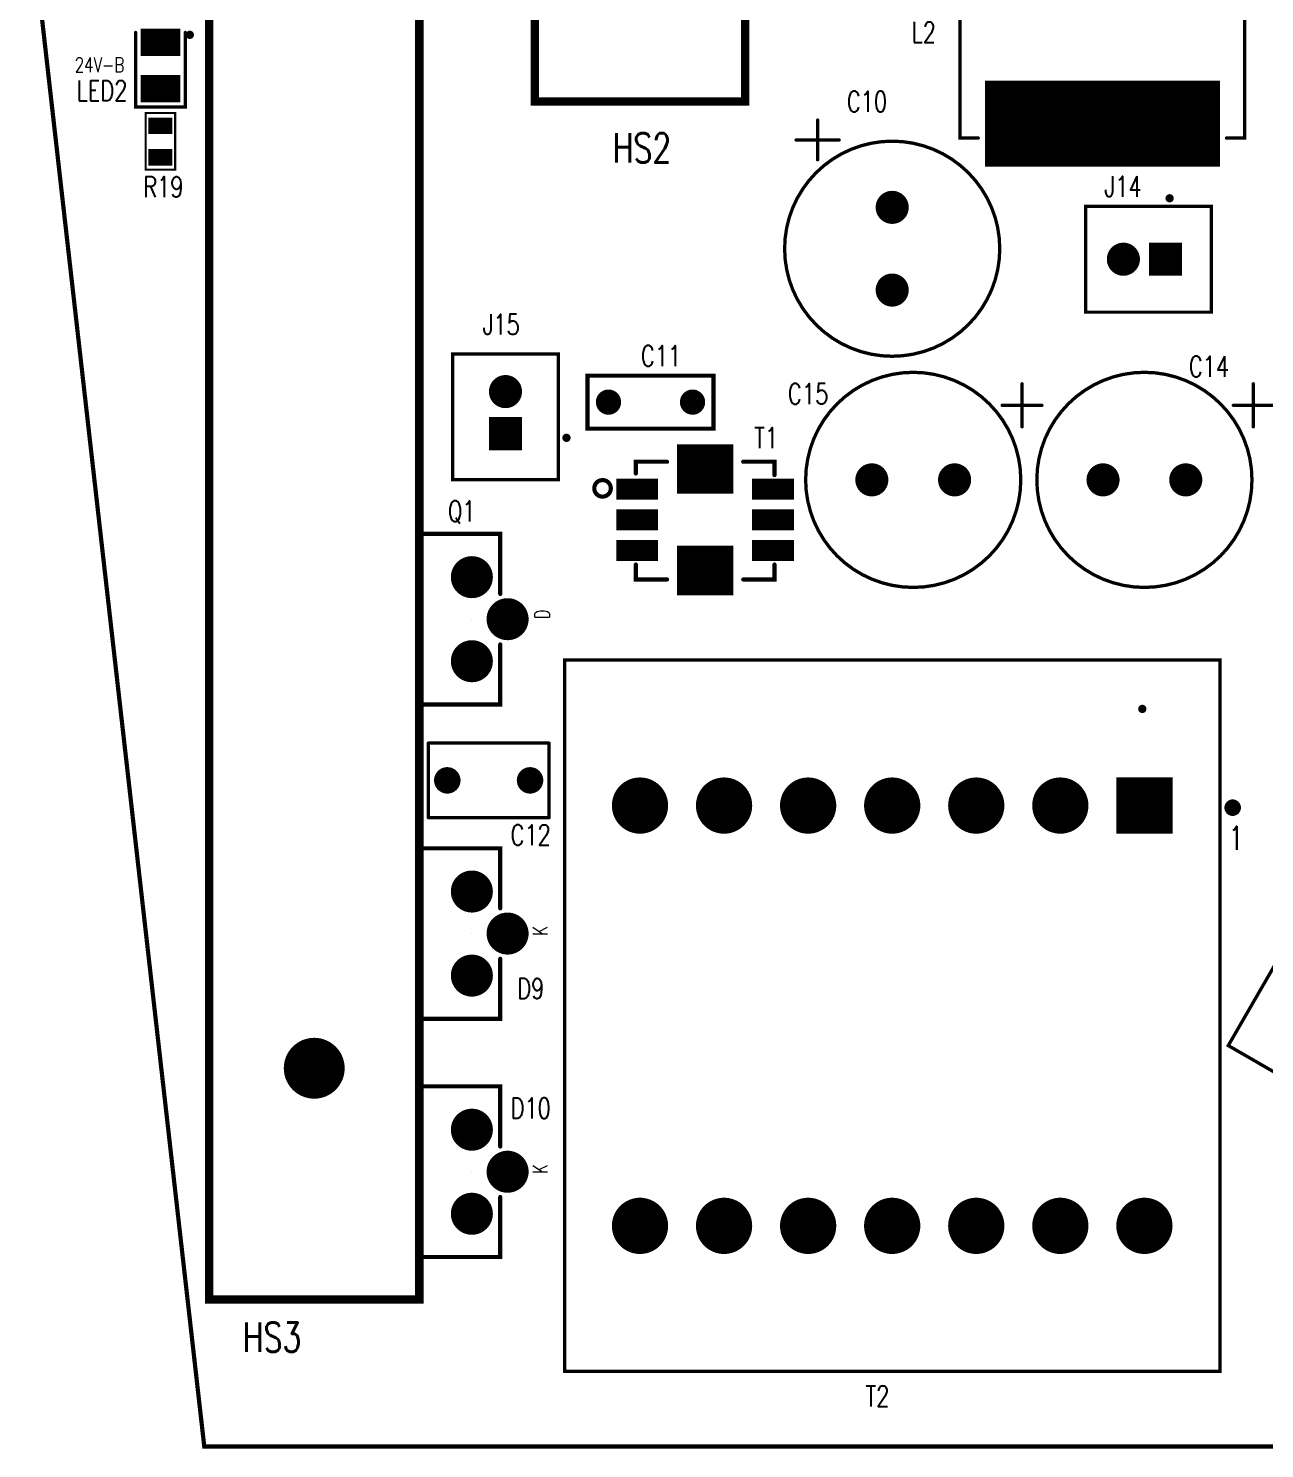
# Model space of a CAD drawing. Extents: x 0 to 127, y 0 to 167.
# Drawn here: x -0.1 to 74.6, y -0.1 to 85.7 of the extents above; entities that cross this region are included whole.
import ezdxf
from ezdxf.enums import TextEntityAlignment as Align

# ---------------------------------------------------------------- set-up
doc = ezdxf.new("R2010")
doc.units = 0
for name, color, linetype in [('2D_LINE_126', 222, 'CONTINUOUS'), ('BOARD_OUTLINE_00', 254, 'CONTINUOUS'), ('DRIL_NPLTE_THRU_01', 3, 'CONTINUOUS'), ('DRIL_PLTE_THRU_01', 3, 'CONTINUOUS'), ('DRIL_SYMBOL', 254, 'CONTINUOUS'), ('PADS_INNER', 106, 'CONTINUOUS'), ('PADS_TOP', 106, 'CONTINUOUS'), ('PART_NAME_126', 255, 'CONTINUOUS'), ('PART_TOP_2DLINE_126', 222, 'CONTINUOUS'), ('PART_TOP_TEXT_126', 222, 'CONTINUOUS'), ('TAG_00', 254, 'CONTINUOUS'), ('TAG_01', 254, 'CONTINUOUS'), ('TEXT_126', 222, 'CONTINUOUS')]:
    doc.layers.add(name, color=color, linetype=linetype)
doc.styles.add('W0$127', font='simplex', dxfattribs={"width": 0.75})
doc.styles.add('W0$15', font='simplex', dxfattribs={"width": 0.75})
doc.styles.add('W0$2032', font='simplex', dxfattribs={"width": 0.75})
doc.styles.add('W0$254', font='simplex', dxfattribs={"width": 0.75})

# ---------------------------------------------------------------- blocks, each defined once
blk = doc.blocks.new('SMOOTH_0$254')
at = {"const_width": 0.127}
blk.add_lwpolyline([(-0.0635, 0, 1), (0.0635, 0, 1)], format="xyb", close=True, dxfattribs=at)
blk = doc.blocks.new('BOARD_3329')
at = {"layer": 'BOARD_OUTLINE_00', "const_width": 0.254}
blk.add_lwpolyline([(5.588, -10.84199), (10.58799, -5.842), (131.318, -5.842), (132.588, -7.112), (132.588, -156.972), (131.318, -158.242), (16.088106, -158.242), (5.588, -65.8368)], close=True, dxfattribs=at)
at = {"layer": 'BOARD_OUTLINE_00'}
blk.add_blockref('SMOOTH_0$254', (16.088106, -158.242), dxfattribs=at)
blk = doc.blocks.new('SMOOTH_0$508')
at = {"const_width": 0.254}
blk.add_lwpolyline([(-0.127, 0, 1), (0.127, 0, 1)], format="xyb", close=True, dxfattribs=at)
blk = doc.blocks.new('DRAWING_3335')
at = {"layer": '2D_LINE_126', "const_width": 0.508}
blk.add_lwpolyline([(0, 0), (12.7, 0), (12.7, -108.585), (0, -108.585)], close=True, dxfattribs=at)
at = {"layer": '2D_LINE_126'}
for p in [(0, -108.585), (12.7, -108.585)]:
    blk.add_blockref('SMOOTH_0$508', p, dxfattribs=at)
blk = doc.blocks.new('DRAWING_3336')
at = {"layer": '2D_LINE_126', "const_width": 0.508}
blk.add_lwpolyline([(0, 0), (12.7, 0), (12.7, -40.005), (0, -40.005)], close=True, dxfattribs=at)
at = {"layer": '2D_LINE_126'}
for p in [(0, 0), (12.7, 0), (0, -40.005), (12.7, -40.005)]:
    blk.add_blockref('SMOOTH_0$508', p, dxfattribs=at)
blk = doc.blocks.new('SMOOTH_0$127')
at = {"const_width": 0.0635}
blk.add_lwpolyline([(-0.03175, 0, 1), (0.03175, 0, 1)], format="xyb", close=True, dxfattribs=at)
blk = doc.blocks.new('PART_BODY_TOP_3348')
at = {"layer": 'PART_TOP_2DLINE_126', "const_width": 0.127}
blk.add_lwpolyline([(-0.889, -1.7272), (-0.889, 1.7018), (0.889, 1.7018), (0.889, -1.7272)], close=True, dxfattribs=at)
at = {"layer": 'PART_TOP_2DLINE_126'}
for p in [(-0.889, 1.7018), (0.889, 1.7018), (-0.889, -1.7272), (0.889, -1.7272)]:
    blk.add_blockref('SMOOTH_0$127', p, dxfattribs=at)
blk = doc.blocks.new('DRIL_HOLE_0')
blk.add_lwpolyline([(0, 0, 1), (0, 0, 1)], format="xyb", close=True)
blk = doc.blocks.new('PAD_0')
blk.add_lwpolyline([(0, 0, 1), (0, 0, 1)], format="xyb", close=True)
blk = doc.blocks.new('PAD_2')
at = {"const_width": 1}
blk.add_lwpolyline([(-0.725, 0), (0.725, 0)], dxfattribs=at)
blk = doc.blocks.new('STK_TOP_15')
at = {"layer": 'DRIL_NPLTE_THRU_01'}
blk.add_blockref('DRIL_HOLE_0', (0, 0), dxfattribs=at)
at = {"layer": 'PADS_INNER'}
blk.add_blockref('PAD_0', (0, 0), dxfattribs=at)
at = {"layer": 'PADS_TOP'}
blk.add_blockref('PAD_2', (0, 0), dxfattribs=at)
blk = doc.blocks.new('SYM_TOP_11')
for name, p in [('PART_BODY_TOP_3348', (0, 0)), ('STK_TOP_15', (0, 0.95)), ('STK_TOP_15', (0, -0.95))]:
    blk.add_blockref(name, p)
blk = doc.blocks.new('PART_TOP_10')
blk.add_blockref('SYM_TOP_11', (0, 0))
at = {"layer": 'PART_NAME_126', "style": 'W0$127', "width": 0.75}
blk.add_text('R19', height=1.2446, rotation=-180, dxfattribs=at).set_placement((-0.176276, 2.7432), align=Align.MIDDLE_CENTER)
blk = doc.blocks.new('SMOOTH_0$25')
at = {"const_width": 0.125}
blk.add_lwpolyline([(-0.0625, 0, 1), (0.0625, 0, 1)], format="xyb", close=True, dxfattribs=at)
blk = doc.blocks.new('PART_BODY_TOP_3381')
at = {"layer": 'PART_TOP_2DLINE_126', "const_width": 0.25}
blk.add_lwpolyline([(-1.524, -1.7145), (-5.1562, -1.7145), (-5.1562, 3.1115), (5.1562, 3.1115), (5.1562, -1.7145), (1.524, -1.7145)], dxfattribs=at)
at = {"layer": 'TAG_00'}
blk.add_lwpolyline([(0, 0), (0, 0)], dxfattribs=at)
at = {"layer": 'TAG_01'}
blk.add_lwpolyline([(0, 0), (0, 0)], dxfattribs=at)
at = {"layer": 'PART_TOP_2DLINE_126'}
for p in [(-5.1562, 3.1115), (5.1562, 3.1115), (-5.1562, -1.7145), (-1.524, -1.7145), (1.524, -1.7145), (5.1562, -1.7145)]:
    blk.add_blockref('SMOOTH_0$25', p, dxfattribs=at)
at = {"layer": 'PART_TOP_TEXT_126', "style": 'W0$127', "width": 0.75}
blk.add_text('D', height=0.889, dxfattribs=at).set_placement((0, -4.699))
blk = doc.blocks.new('DRIL_SYMBOL_1$4')
at = {"layer": 'DRIL_SYMBOL', "const_width": 0.0508}
for points in [[(-0.254, 0), (0.254, 0)], [(0, -0.254), (0, 0.254)]]:
    blk.add_lwpolyline(points, dxfattribs=at)
blk = doc.blocks.new('DRIL_HOLE_1$4')
at = {"const_width": 0.7}
blk.add_lwpolyline([(-0.35, 0, 1), (0.35, 0, 1)], format="xyb", close=True, dxfattribs=at)
blk.add_blockref('DRIL_SYMBOL_1$4', (0, 0))
blk = doc.blocks.new('PAD_3')
at = {"const_width": 1.27}
blk.add_lwpolyline([(0, -0.635, 1), (0, 0.635, 1)], format="xyb", close=True, dxfattribs=at)
blk = doc.blocks.new('STK_TOP_12')
at = {"layer": 'DRIL_PLTE_THRU_01'}
blk.add_blockref('DRIL_HOLE_1$4', (0, 0), dxfattribs=at)
at = {"layer": 'PADS_INNER'}
blk.add_blockref('PAD_3', (0, 0), dxfattribs=at)
at = {"layer": 'PADS_TOP'}
blk.add_blockref('PAD_3', (0, 0), dxfattribs=at)
blk = doc.blocks.new('SYM_TOP_44')
for name, p in [('PART_BODY_TOP_3381', (0, 0)), ('STK_TOP_12', (-2.54, 0)), ('STK_TOP_12', (2.54, 0)), ('STK_TOP_12', (0, -2.159))]:
    blk.add_blockref(name, p)
blk = doc.blocks.new('PART_TOP_24')
blk.add_blockref('SYM_TOP_44', (0, 0))
at = {"layer": 'PART_NAME_126', "style": 'W0$127', "width": 0.75}
blk.add_text('Q1', height=1.2446, rotation=-90, dxfattribs=at).set_placement((6.522, 0.616), align=Align.MIDDLE_CENTER)
blk = doc.blocks.new('PART_BODY_TOP_3345')
at = {"layer": 'PART_TOP_2DLINE_126', "const_width": 0.25}
blk.add_lwpolyline([(-1.524, -1.7145), (-5.1562, -1.7145), (-5.1562, 3.1115), (5.1562, 3.1115), (5.1562, -1.7145), (1.524, -1.7145)], dxfattribs=at)
at = {"layer": 'TAG_00'}
blk.add_lwpolyline([(0, 0), (0, 0)], dxfattribs=at)
at = {"layer": 'TAG_01'}
blk.add_lwpolyline([(0, 0), (0, 0)], dxfattribs=at)
at = {"layer": 'PART_TOP_2DLINE_126'}
for p in [(-5.1562, 3.1115), (5.1562, 3.1115), (-5.1562, -1.7145), (-1.524, -1.7145), (1.524, -1.7145), (5.1562, -1.7145)]:
    blk.add_blockref('SMOOTH_0$25', p, dxfattribs=at)
at = {"layer": 'PART_TOP_TEXT_126', "style": 'W0$127', "width": 0.75}
blk.add_text('K', height=0.889, dxfattribs=at).set_placement((-0.127, -4.572))
blk = doc.blocks.new('SYM_TOP_8')
for name, p in [('PART_BODY_TOP_3345', (0, 0)), ('STK_TOP_12', (-2.54, 0)), ('STK_TOP_12', (2.54, 0)), ('STK_TOP_12', (0, -2.159))]:
    blk.add_blockref(name, p)
blk = doc.blocks.new('PART_TOP_25')
blk.add_blockref('SYM_TOP_8', (0, 0))
at = {"layer": 'PART_NAME_126', "style": 'W0$127', "width": 0.75}
blk.add_text('D9', height=1.2446, rotation=-90, dxfattribs=at).set_placement((-3.314, -3.556), align=Align.MIDDLE_CENTER)
blk = doc.blocks.new('PART_TOP_26')
blk.add_blockref('SYM_TOP_8', (0, 0))
at = {"layer": 'PART_NAME_126', "style": 'W0$127', "width": 0.75}
blk.add_text('D10', height=1.2446, rotation=-90, dxfattribs=at).set_placement((3.842, -3.556), align=Align.MIDDLE_CENTER)
blk = doc.blocks.new('SMOOTH_0$249936')
at = {"const_width": 0.124968}
blk.add_lwpolyline([(-0.062484, 0, 1), (0.062484, 0, 1)], format="xyb", close=True, dxfattribs=at)
blk = doc.blocks.new('PART_BODY_TOP_3357')
at = {"layer": 'PART_TOP_2DLINE_126', "const_width": 0.25}
blk.add_lwpolyline([(-3.81, 1.6), (3.81, 1.6), (3.81, -1.6), (-3.81, -1.6), (-3.81, 1.6)], dxfattribs=at)
at = {"layer": 'PART_TOP_2DLINE_126'}
for p in [(-3.81, 1.6), (-3.81, 1.6), (3.81, 1.6), (-3.81, -1.6), (3.81, -1.6)]:
    blk.add_blockref('SMOOTH_0$249936', p, dxfattribs=at)
blk = doc.blocks.new('DRIL_SYMBOL_0$8128')
at = {"layer": 'DRIL_SYMBOL', "const_width": 0.0508}
for points in [[(-0.254, 0), (0.254, 0)], [(0, -0.254), (0, 0.254)]]:
    blk.add_lwpolyline(points, dxfattribs=at)
blk = doc.blocks.new('DRIL_HOLE_0$8128')
at = {"const_width": 0.4064}
blk.add_lwpolyline([(-0.2032, 0, 1), (0.2032, 0, 1)], format="xyb", close=True, dxfattribs=at)
blk.add_blockref('DRIL_SYMBOL_0$8128', (0, 0))
blk = doc.blocks.new('PAD_12')
at = {"const_width": 0.762}
blk.add_lwpolyline([(0, -0.381, 1), (0, 0.381, 1)], format="xyb", close=True, dxfattribs=at)
blk = doc.blocks.new('STK_TOP_24')
at = {"layer": 'DRIL_PLTE_THRU_01'}
blk.add_blockref('DRIL_HOLE_0$8128', (0, 0), dxfattribs=at)
at = {"layer": 'PADS_INNER'}
blk.add_blockref('PAD_12', (0, 0), dxfattribs=at)
at = {"layer": 'PADS_TOP'}
blk.add_blockref('PAD_12', (0, 0), dxfattribs=at)
blk = doc.blocks.new('SYM_TOP_20')
for name, p in [('PART_BODY_TOP_3357', (0, 0)), ('STK_TOP_24', (-2.54, 0)), ('STK_TOP_24', (2.54, 0))]:
    blk.add_blockref(name, p)
blk = doc.blocks.new('PART_TOP_72')
blk.add_blockref('SYM_TOP_20', (0, 0))
at = {"layer": 'PART_NAME_126', "style": 'W0$127', "width": 0.75}
blk.add_text('C11', height=1.2446, dxfattribs=at).set_placement((0.635, 2.794), align=Align.MIDDLE_CENTER)
blk = doc.blocks.new('SMOOTH_0$2')
at = {"const_width": 0.1}
blk.add_lwpolyline([(-0.05, 0, 1), (0.05, 0, 1)], format="xyb", close=True, dxfattribs=at)
blk = doc.blocks.new('PART_BODY_TOP_3358')
at = {"layer": 'PART_TOP_2DLINE_126', "const_width": 0.25}
blk.add_lwpolyline([(-1.9822, 1.7762, 1), (-1.7322, 1.7762, 1)], format="xyb", close=True, dxfattribs=at)
at = {"layer": 'PART_TOP_2DLINE_126', "const_width": 0.2}
blk.add_lwpolyline([(-2, 1.5), (2.5, 1.5), (2.5, -1.5), (-2, -1.5)], dxfattribs=at)
at = {"layer": 'PART_TOP_2DLINE_126'}
for p in [(-2, 1.5), (2.5, 1.5), (-2, -1.5), (2.5, -1.5)]:
    blk.add_blockref('SMOOTH_0$2', p, dxfattribs=at)
blk = doc.blocks.new('PAD_14')
at = {"const_width": 1.65}
blk.add_lwpolyline([(-1.2, 0), (1.2, 0)], dxfattribs=at)
blk = doc.blocks.new('STK_TOP_25')
at = {"layer": 'DRIL_NPLTE_THRU_01'}
blk.add_blockref('DRIL_HOLE_0', (0, 0), dxfattribs=at)
at = {"layer": 'PADS_INNER'}
blk.add_blockref('PAD_0', (0, 0), dxfattribs=at)
at = {"layer": 'PADS_TOP', "rotation": 90}
blk.add_blockref('PAD_14', (0, 0), dxfattribs=at)
blk = doc.blocks.new('SYM_TOP_21')
for name, p in [('STK_TOP_25', (-1.4, 0)), ('PART_BODY_TOP_3358', (0, 0)), ('STK_TOP_25', (1.4, 0))]:
    blk.add_blockref(name, p)
blk = doc.blocks.new('PART_TOP_77')
blk.add_blockref('SYM_TOP_21', (0, 0))
at = {"layer": 'PART_NAME_126', "style": 'W0$127', "width": 0.75}
blk.add_text('LED2', height=1.2446, rotation=-270, dxfattribs=at).set_placement((1.519682, -3.532124), align=Align.MIDDLE_CENTER)
blk = doc.blocks.new('DRIL_SYMBOL_3$68')
at = {"layer": 'DRIL_SYMBOL', "const_width": 0.0508}
for points in [[(-0.254, 0), (0.254, 0)], [(0, -0.254), (0, 0.254)]]:
    blk.add_lwpolyline(points, dxfattribs=at)
blk = doc.blocks.new('DRIL_HOLE_3$68')
at = {"const_width": 1.84}
blk.add_lwpolyline([(-0.92, 0, 1), (0.92, 0, 1)], format="xyb", close=True, dxfattribs=at)
blk.add_blockref('DRIL_SYMBOL_3$68', (0, 0))
blk = doc.blocks.new('STK_TOP_22')
at = {"layer": 'DRIL_NPLTE_THRU_01'}
blk.add_blockref('DRIL_HOLE_3$68', (0, 0), dxfattribs=at)
at = {"layer": 'PADS_INNER'}
blk.add_blockref('PAD_0', (0, 0), dxfattribs=at)
at = {"layer": 'PADS_TOP'}
blk.add_blockref('PAD_0', (0, 0), dxfattribs=at)
blk = doc.blocks.new('SYM_TOP_18')
blk.add_blockref('STK_TOP_22', (0, 0))
blk = doc.blocks.new('PART_TOP_114')
blk.add_blockref('SYM_TOP_18', (0, 0))
blk = doc.blocks.new('PART_BODY_TOP_3364')
at = {"layer": 'PART_TOP_2DLINE_126', "const_width": 0.2}
for points in [[(-12.65, 11.4), (-12.65, 15), (12.65, 15), (12.65, 11.4)], [(-12.65, -11.4), (-12.65, -15), (12.65, -15), (12.65, -11.4)]]:
    blk.add_lwpolyline(points, dxfattribs=at)
at = {"layer": 'PART_TOP_2DLINE_126'}
for p in [(-12.65, 15), (12.65, 15), (-12.65, 11.4), (12.65, 11.4), (-12.65, -11.4), (12.65, -11.4), (-12.65, -15), (12.65, -15)]:
    blk.add_blockref('SMOOTH_0$2', p, dxfattribs=at)
blk = doc.blocks.new('PAD_16')
at = {"const_width": 9}
blk.add_lwpolyline([(-8, 0), (8, 0)], dxfattribs=at)
blk = doc.blocks.new('STK_TOP_30')
at = {"layer": 'DRIL_NPLTE_THRU_01'}
blk.add_blockref('DRIL_HOLE_0', (0, 0), dxfattribs=at)
at = {"layer": 'PADS_INNER'}
blk.add_blockref('PAD_0', (0, 0), dxfattribs=at)
at = {"layer": 'PADS_TOP', "rotation": 90}
blk.add_blockref('PAD_16', (0, 0), dxfattribs=at)
blk = doc.blocks.new('SYM_TOP_27')
for name, p in [('PART_BODY_TOP_3364', (0, 0)), ('STK_TOP_30', (-13, 0)), ('STK_TOP_30', (13, 0))]:
    blk.add_blockref(name, p)
blk = doc.blocks.new('PART_TOP_115')
blk.add_blockref('SYM_TOP_27', (0, 0))
at = {"layer": 'PART_NAME_126', "style": 'W0$15', "width": 0.75}
blk.add_text('L3A', height=1.05, rotation=-60, dxfattribs=at).set_placement((16.508, -10.559), align=Align.MIDDLE_CENTER)
blk = doc.blocks.new('PART_BODY_TOP_3365')
at = {"layer": 'PART_TOP_2DLINE_126', "const_width": 0.2}
blk.add_lwpolyline([(3.2, -2.784), (3.2, 4.816), (-3.2, 4.816), (-3.2, -2.784)], close=True, dxfattribs=at)
at = {"layer": 'PART_TOP_2DLINE_126', "const_width": 0.25}
blk.add_lwpolyline([(3.558, -0.254, 1), (3.808, -0.254, 1)], format="xyb", close=True, dxfattribs=at)
at = {"layer": 'PART_TOP_2DLINE_126'}
for p in [(-3.2, 4.816), (3.2, 4.816), (-3.2, -2.784), (3.2, -2.784)]:
    blk.add_blockref('SMOOTH_0$2', p, dxfattribs=at)
blk = doc.blocks.new('DRIL_SYMBOL_1$1')
at = {"layer": 'DRIL_SYMBOL', "const_width": 0.0508}
for points in [[(-0.254, 0), (0.254, 0)], [(0, -0.254), (0, 0.254)]]:
    blk.add_lwpolyline(points, dxfattribs=at)
blk = doc.blocks.new('DRIL_HOLE_1$1')
at = {"const_width": 0.55}
blk.add_lwpolyline([(-0.275, 0, 1), (0.275, 0, 1)], format="xyb", close=True, dxfattribs=at)
blk.add_blockref('DRIL_SYMBOL_1$1', (0, 0))
blk = doc.blocks.new('PAD_17')
at = {"const_width": 1}
blk.add_lwpolyline([(0, -0.5, 1), (0, 0.5, 1)], format="xyb", close=True, dxfattribs=at)
blk = doc.blocks.new('PAD_20')
at = {"const_width": 2}
blk.add_lwpolyline([(-1, 0), (1, 0)], dxfattribs=at)
blk = doc.blocks.new('STK_TOP_32')
at = {"layer": 'DRIL_PLTE_THRU_01'}
blk.add_blockref('DRIL_HOLE_1$1', (0, 0), dxfattribs=at)
at = {"layer": 'PADS_INNER'}
blk.add_blockref('PAD_17', (0, 0), dxfattribs=at)
at = {"layer": 'PADS_TOP'}
blk.add_blockref('PAD_20', (0, 0), dxfattribs=at)
blk = doc.blocks.new('STK_TOP_31')
at = {"layer": 'DRIL_PLTE_THRU_01'}
blk.add_blockref('DRIL_HOLE_1$1', (0, 0), dxfattribs=at)
at = {"layer": 'PADS_INNER'}
blk.add_blockref('PAD_17', (0, 0), dxfattribs=at)
at = {"layer": 'PADS_TOP'}
blk.add_blockref('PAD_17', (0, 0), dxfattribs=at)
blk = doc.blocks.new('SYM_TOP_28')
for name, p in [('PART_BODY_TOP_3365', (0, 0)), ('STK_TOP_31', (0, 2.54)), ('STK_TOP_32', (0, 0))]:
    blk.add_blockref(name, p)
blk = doc.blocks.new('PART_TOP_119')
blk.add_blockref('SYM_TOP_28', (0, 0))
at = {"layer": 'PART_NAME_126', "style": 'W0$127', "width": 0.75}
blk.add_text('J15', height=1.2446, dxfattribs=at).set_placement((-0.254, 6.604), align=Align.MIDDLE_CENTER)
blk = doc.blocks.new('PART_TOP_120')
blk.add_blockref('SYM_TOP_28', (0, 0))
at = {"layer": 'PART_NAME_126', "style": 'W0$127', "width": 0.75}
blk.add_text('J14', height=1.2446, rotation=-90, dxfattribs=at).set_placement((4.398, 2.56), align=Align.MIDDLE_CENTER)
blk = doc.blocks.new('PART_BODY_TOP_3367')
at = {"layer": 'PART_TOP_2DLINE_126', "const_width": 0.2}
for points in [[(-8.55, 7.5), (-8.55, 8.6), (8.55, 8.6), (8.55, 7.5)], [(-8.55, -7.5), (-8.55, -8.6), (8.55, -8.6), (8.55, -7.5)]]:
    blk.add_lwpolyline(points, dxfattribs=at)
at = {"layer": 'PART_TOP_2DLINE_126'}
for p in [(-8.55, 8.6), (8.55, 8.6), (-8.55, 7.5), (8.55, 7.5), (-8.55, -7.5), (8.55, -7.5), (-8.55, -8.6), (8.55, -8.6)]:
    blk.add_blockref('SMOOTH_0$2', p, dxfattribs=at)
blk = doc.blocks.new('PAD_23')
at = {"const_width": 5.2}
blk.add_lwpolyline([(-7.1, 0), (7.1, 0)], dxfattribs=at)
blk = doc.blocks.new('STK_TOP_34')
at = {"layer": 'DRIL_NPLTE_THRU_01'}
blk.add_blockref('DRIL_HOLE_0', (0, 0), dxfattribs=at)
at = {"layer": 'PADS_INNER'}
blk.add_blockref('PAD_0', (0, 0), dxfattribs=at)
at = {"layer": 'PADS_TOP', "rotation": 90}
blk.add_blockref('PAD_23', (0, 0), dxfattribs=at)
blk = doc.blocks.new('SYM_TOP_30')
for name, p in [('STK_TOP_34', (-7.685, 0)), ('STK_TOP_34', (7.685, 0)), ('PART_BODY_TOP_3367', (0, 0))]:
    blk.add_blockref(name, p)
blk = doc.blocks.new('PART_TOP_139')
blk.add_blockref('SYM_TOP_30', (0, 0))
at = {"layer": 'PART_NAME_126', "style": 'W0$127', "width": 0.75}
blk.add_text('L2', height=1.2446, rotation=-270, dxfattribs=at).set_placement((2.159, -10.795), align=Align.MIDDLE_CENTER)
blk = doc.blocks.new('PART_BODY_TOP_3368')
at = {"layer": 'PART_TOP_2DLINE_126', "const_width": 0.25}
for points in [[(-2.7, 4.192), (-3.507, 4.192), (-3.507, 2.3)], [(3.605, 2.3), (3.605, 4.192), (2.7, 4.192)], [(-3.507, -2.3), (-3.507, -4.19), (-2.8, -4.19)], [(2.7, -4.19), (3.605, -4.19), (3.605, -2.3)]]:
    blk.add_lwpolyline(points, dxfattribs=at)
blk.add_lwpolyline([(-2.4, -6.2, 1), (-1.4, -6.2, 1)], format="xyb", close=True, dxfattribs=at)
at = {"layer": 'PART_TOP_2DLINE_126'}
for p in [(-3.507, 4.192), (-2.7, 4.192), (2.7, 4.192), (3.605, 4.192), (-3.507, 2.3), (3.605, 2.3), (-3.507, -2.3), (3.605, -2.3), (-3.507, -4.19), (-2.8, -4.19), (2.7, -4.19), (3.605, -4.19)]:
    blk.add_blockref('SMOOTH_0$25', p, dxfattribs=at)
blk = doc.blocks.new('PAD_24')
at = {"const_width": 1.27}
blk.add_lwpolyline([(-1.26, 0), (1.26, 0)], dxfattribs=at)
blk = doc.blocks.new('STK_TOP_35')
at = {"layer": 'DRIL_NPLTE_THRU_01'}
blk.add_blockref('DRIL_HOLE_0', (0, 0), dxfattribs=at)
at = {"layer": 'PADS_INNER'}
blk.add_blockref('PAD_0', (0, 0), dxfattribs=at)
at = {"layer": 'PADS_TOP', "rotation": 90}
blk.add_blockref('PAD_24', (0, 0), dxfattribs=at)
blk = doc.blocks.new('PAD_25')
at = {"const_width": 3}
blk.add_lwpolyline([(-1.7, 0), (1.7, 0)], dxfattribs=at)
blk = doc.blocks.new('STK_TOP_36')
at = {"layer": 'DRIL_NPLTE_THRU_01'}
blk.add_blockref('DRIL_HOLE_0', (0, 0), dxfattribs=at)
at = {"layer": 'PADS_INNER'}
blk.add_blockref('PAD_0', (0, 0), dxfattribs=at)
at = {"layer": 'PADS_TOP', "rotation": 90}
blk.add_blockref('PAD_25', (0, 0), dxfattribs=at)
blk = doc.blocks.new('SYM_TOP_31')
for name, p in [('STK_TOP_35', (-1.85, 4.1)), ('STK_TOP_35', (0, 4.1)), ('STK_TOP_35', (1.85, 4.1)), ('PART_BODY_TOP_3368', (0, 0)), ('STK_TOP_36', (-3.07, 0)), ('STK_TOP_36', (3.07, 0)), ('STK_TOP_35', (-1.85, -4.1)), ('STK_TOP_35', (0, -4.1)), ('STK_TOP_35', (1.85, -4.1))]:
    blk.add_blockref(name, p)
blk = doc.blocks.new('PART_TOP_140')
blk.add_blockref('SYM_TOP_31', (0, 0))
at = {"layer": 'PART_NAME_126', "style": 'W0$127', "width": 0.75}
blk.add_text('T1', height=1.2446, rotation=-270, dxfattribs=at).set_placement((-4.953, 3.683), align=Align.MIDDLE_CENTER)
blk = doc.blocks.new('PART_BODY_TOP_3370')
at = {"layer": 'PART_TOP_2DLINE_126'}
for points, const_width in [([(-12.823, 20.574, 1), (-12.323, 20.574, 1)], 0.5), ([(-18.667, 15.113, 1), (-18.417, 15.113, 1)], 0.25)]:
    blk.add_lwpolyline(points, format="xyb", close=True, dxfattribs=dict(at, const_width=const_width))
at = {"layer": 'PART_TOP_2DLINE_126', "const_width": 0.2}
blk.add_lwpolyline([(-21.5, -19.8), (21.5, -19.8), (21.5, 19.8), (-21.5, 19.8)], close=True, dxfattribs=at)
at = {"layer": 'PART_TOP_2DLINE_126'}
for p in [(-21.5, 19.8), (21.5, 19.8), (-21.5, -19.8), (21.5, -19.8)]:
    blk.add_blockref('SMOOTH_0$2', p, dxfattribs=at)
blk = doc.blocks.new('DRIL_SYMBOL_1$6')
at = {"layer": 'DRIL_SYMBOL', "const_width": 0.0508}
for points in [[(-0.254, 0), (0.254, 0)], [(0, -0.254), (0, 0.254)]]:
    blk.add_lwpolyline(points, dxfattribs=at)
blk = doc.blocks.new('DRIL_HOLE_1$6')
at = {"const_width": 0.8}
blk.add_lwpolyline([(-0.4, 0, 1), (0.4, 0, 1)], format="xyb", close=True, dxfattribs=at)
blk.add_blockref('DRIL_SYMBOL_1$6', (0, 0))
blk = doc.blocks.new('PAD_30')
at = {"const_width": 1.7}
blk.add_lwpolyline([(0, -0.85, 1), (0, 0.85, 1)], format="xyb", close=True, dxfattribs=at)
blk = doc.blocks.new('PAD_33')
at = {"const_width": 3.4}
blk.add_lwpolyline([(-1.7, 0), (1.7, 0)], dxfattribs=at)
blk = doc.blocks.new('STK_TOP_40')
at = {"layer": 'DRIL_PLTE_THRU_01'}
blk.add_blockref('DRIL_HOLE_1$6', (0, 0), dxfattribs=at)
at = {"layer": 'PADS_INNER'}
blk.add_blockref('PAD_30', (0, 0), dxfattribs=at)
at = {"layer": 'PADS_TOP'}
blk.add_blockref('PAD_33', (0, 0), dxfattribs=at)
blk = doc.blocks.new('STK_TOP_39')
at = {"layer": 'DRIL_PLTE_THRU_01'}
blk.add_blockref('DRIL_HOLE_1$6', (0, 0), dxfattribs=at)
at = {"layer": 'PADS_INNER'}
blk.add_blockref('PAD_30', (0, 0), dxfattribs=at)
at = {"layer": 'PADS_TOP'}
blk.add_blockref('PAD_30', (0, 0), dxfattribs=at)
blk = doc.blocks.new('SYM_TOP_33')
for name, p in [('PART_BODY_TOP_3370', (0, 0)), ('STK_TOP_40', (-12.7, 15.24)), ('STK_TOP_39', (12.7, 15.24)), ('STK_TOP_39', (-12.7, 10.16)), ('STK_TOP_39', (12.7, 10.16)), ('STK_TOP_39', (-12.7, 5.08)), ('STK_TOP_39', (12.7, 5.08)), ('STK_TOP_39', (-12.7, 0)), ('STK_TOP_39', (12.7, 0)), ('STK_TOP_39', (-12.7, -5.08)), ('STK_TOP_39', (12.7, -5.08)), ('STK_TOP_39', (-12.7, -10.16)), ('STK_TOP_39', (12.7, -10.16)), ('STK_TOP_39', (-12.7, -15.24)), ('STK_TOP_39', (12.7, -15.24))]:
    blk.add_blockref(name, p)
blk = doc.blocks.new('PART_TOP_142')
blk.add_blockref('SYM_TOP_33', (0, 0))
at = {"layer": 'PART_NAME_126', "style": 'W0$127', "width": 0.75}
blk.add_text('T2', height=1.2446, rotation=-270, dxfattribs=at).set_placement((22.987, -0.889), align=Align.MIDDLE_CENTER)
blk = doc.blocks.new('PART_BODY_TOP_3375')
at = {"layer": 'PART_TOP_2DLINE_126', "const_width": 0.2}
for points in [[(-3.65, 2.25), (3.65, 2.25)], [(-3.65, -2.25), (-3.65, 2.25)], [(3.65, -2.25), (3.65, 2.25)], [(-3.65, -2.25), (3.65, -2.25)]]:
    blk.add_lwpolyline(points, dxfattribs=at)
at = {"layer": 'PART_TOP_2DLINE_126'}
for p in [(-3.65, 2.25), (-3.65, 2.25), (3.65, 2.25), (3.65, 2.25), (-3.65, -2.25), (-3.65, -2.25), (3.65, -2.25), (3.65, -2.25)]:
    blk.add_blockref('SMOOTH_0$2', p, dxfattribs=at)
blk = doc.blocks.new('DRIL_SYMBOL_0$8')
at = {"layer": 'DRIL_SYMBOL', "const_width": 0.0508}
for points in [[(-0.254, 0), (0.254, 0)], [(0, -0.254), (0, 0.254)]]:
    blk.add_lwpolyline(points, dxfattribs=at)
blk = doc.blocks.new('DRIL_HOLE_0$8')
at = {"const_width": 0.4}
blk.add_lwpolyline([(-0.2, 0, 1), (0.2, 0, 1)], format="xyb", close=True, dxfattribs=at)
blk.add_blockref('DRIL_SYMBOL_0$8', (0, 0))
blk = doc.blocks.new('PAD_38')
at = {"const_width": 0.8}
blk.add_lwpolyline([(0, -0.4, 1), (0, 0.4, 1)], format="xyb", close=True, dxfattribs=at)
blk = doc.blocks.new('STK_TOP_46')
at = {"layer": 'DRIL_PLTE_THRU_01'}
blk.add_blockref('DRIL_HOLE_0$8', (0, 0), dxfattribs=at)
at = {"layer": 'PADS_INNER'}
blk.add_blockref('PAD_38', (0, 0), dxfattribs=at)
at = {"layer": 'PADS_TOP'}
blk.add_blockref('PAD_38', (0, 0), dxfattribs=at)
blk = doc.blocks.new('SYM_TOP_38')
for name, p in [('PART_BODY_TOP_3375', (0, 0)), ('STK_TOP_46', (-2.5, 0)), ('STK_TOP_46', (2.5, 0))]:
    blk.add_blockref(name, p)
blk = doc.blocks.new('PART_TOP_147')
blk.add_blockref('SYM_TOP_38', (0, 0))
at = {"layer": 'PART_NAME_126', "style": 'W0$127', "width": 0.75}
blk.add_text('C12', height=1.2446, dxfattribs=at).set_placement((2.54, -3.302), align=Align.MIDDLE_CENTER)
blk = doc.blocks.new('PART_BODY_TOP_3382')
at = {"layer": 'PART_TOP_2DLINE_126', "const_width": 0.2}
blk.add_lwpolyline([(6.5, 0, 1), (-6.5, 0, 1)], format="xyb", close=True, dxfattribs=at)
for points in [[(-6.5762, -3.2062), (-6.5762, -5.8062)], [(-5.3762, -4.5062), (-7.7762, -4.5062)]]:
    blk.add_lwpolyline(points, dxfattribs=at)
at = {"layer": 'PART_TOP_2DLINE_126'}
for p in [(-6.5762, -3.2062), (-7.7762, -4.5062), (-5.3762, -4.5062), (-6.5762, -5.8062)]:
    blk.add_blockref('SMOOTH_0$2', p, dxfattribs=at)
blk = doc.blocks.new('STK_TOP_23')
at = {"layer": 'DRIL_PLTE_THRU_01'}
blk.add_blockref('DRIL_HOLE_0$8', (0, 0), dxfattribs=at)
at = {"layer": 'PADS_INNER'}
blk.add_blockref('PAD_17', (0, 0), dxfattribs=at)
at = {"layer": 'PADS_TOP'}
blk.add_blockref('PAD_17', (0, 0), dxfattribs=at)
blk = doc.blocks.new('SYM_TOP_45')
for name, p in [('PART_BODY_TOP_3382', (0, 0)), ('STK_TOP_23', (-2.5, 0)), ('STK_TOP_23', (2.5, 0))]:
    blk.add_blockref(name, p)
blk = doc.blocks.new('PART_TOP_152')
blk.add_blockref('SYM_TOP_45', (0, 0))
at = {"layer": 'PART_NAME_126', "style": 'W0$127', "width": 0.75}
blk.add_text('C15', height=1.2446, rotation=-180, dxfattribs=at).set_placement((6.35, -5.207), align=Align.MIDDLE_CENTER)
blk = doc.blocks.new('PART_TOP_153')
blk.add_blockref('SYM_TOP_45', (0, 0))
at = {"layer": 'PART_NAME_126', "style": 'W0$127', "width": 0.75}
blk.add_text('C10', height=1.2446, rotation=-270, dxfattribs=at).set_placement((-8.89, -1.524), align=Align.MIDDLE_CENTER)
blk = doc.blocks.new('PART_TOP_154')
blk.add_blockref('SYM_TOP_45', (0, 0))
at = {"layer": 'PART_NAME_126', "style": 'W0$127', "width": 0.75}
blk.add_text('C14', height=1.2446, rotation=-180, dxfattribs=at).set_placement((-3.902, -6.856), align=Align.MIDDLE_CENTER)

msp = doc.modelspace()

# ---------------------------------------------------------------- block references
for name, p in [('BOARD_3329', (-5.588, 158.242)), ('DRAWING_3336', (30.48, 121.285)), ('DRAWING_3335', (10.795, 117.475)), ('PART_TOP_119', (28.702, 61.214)), ('PART_TOP_72', (37.465, 63.119)), ('PART_TOP_147', (27.686, 40.259)), ('PART_TOP_114', (17.145, 22.86))]:
    msp.add_blockref(name, p)
for name, p, rotation in [('PART_TOP_139', (64.77, 87.63), 270), ('PART_TOP_77', (7.85, 83.46), 270), ('PART_TOP_153', (52.07, 72.39), 270), ('PART_TOP_10', (7.850124, 78.867), 180), ('PART_TOP_120', (68.58, 71.755), 90), ('PART_TOP_154', (67.31, 58.42), 180), ('PART_TOP_152', (53.34, 58.42), 180), ('PART_TOP_140', (40.767, 56.007), 270), ('PART_TOP_24', (26.67, 50), 90), ('PART_TOP_115', (91.694, 27.686), 60), ('PART_TOP_142', (52.07, 26.035), 270), ('PART_TOP_25', (26.67, 31), 90), ('PART_TOP_26', (26.67, 16.605), 90)]:
    msp.add_blockref(name, p, dxfattribs=dict(rotation=rotation))

# ---------------------------------------------------------------- texts
at = {"layer": 'TEXT_126', "width": 0.75}
for s, height, style, p in [('24V-B', 0.889, 'W0$127', (2.667, 83.058)), ('HS2', 1.778, 'W0$254', (35.179, 77.597)), ('1', 1.4224, 'W0$2032', (72.39, 36.068)), ('HS3', 1.778, 'W0$254', (12.827, 5.715))]:
    msp.add_text(s, height=height, dxfattribs=dict(at, style=style)).set_placement(p)

doc.saveas('drawing.dxf')
